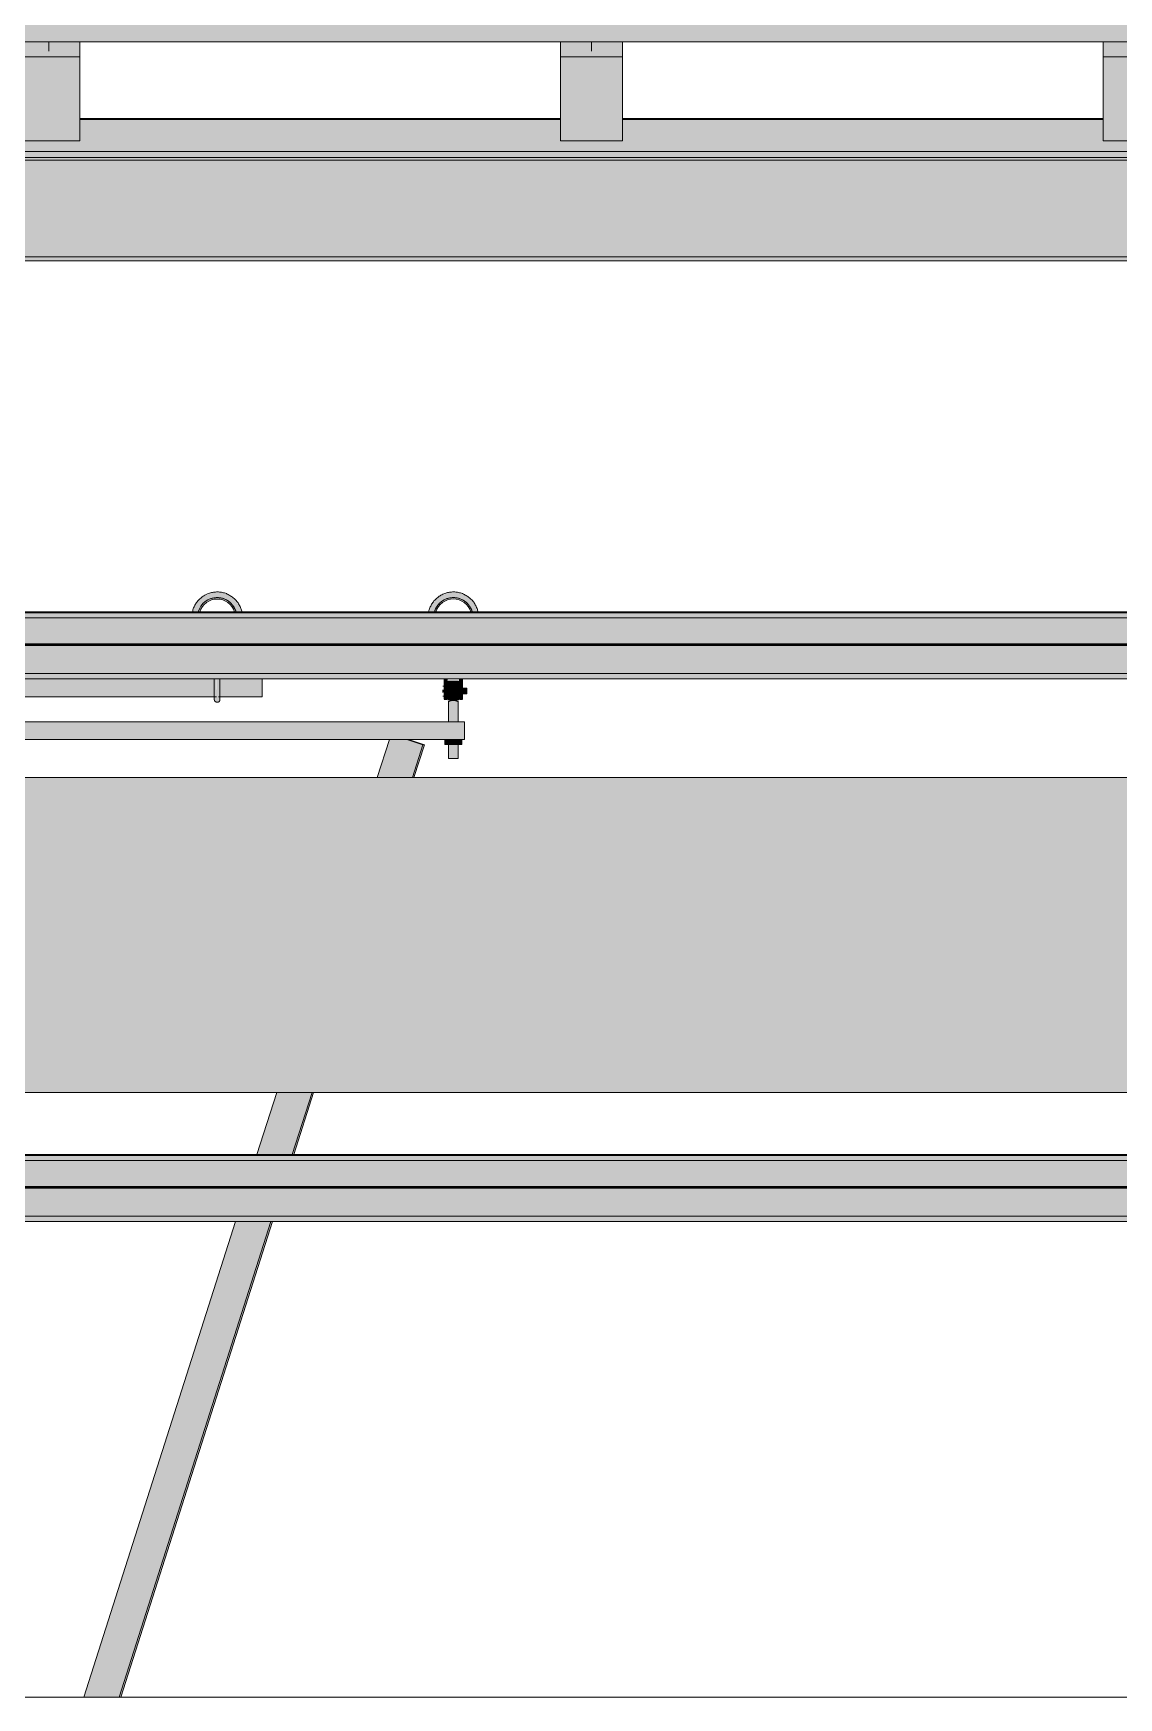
# Model space of a CAD drawing. Header units: inches. Extents: x 20478 to 36684, y -248 to 750.
# Drawn here: x 26899.4 to 26995.9, y 196.2 to 344.2 of the extents above; entities that cross this region are included whole.
import ezdxf

# ---------------------------------------------------------------- set-up
doc = ezdxf.new("R2010")
doc.units = ezdxf.units.IN
doc.header["$MEASUREMENT"] = 0
for name, color, linetype, lineweight in [('A-CLNG', 13, 'Continuous', 13), ('A-GLAZ-CWMG', 51, 'Continuous', 9), ('A-ROOF', 132, 'Continuous', 13), ('M-HVAC-DUCT', 70, 'Continuous', 9), ('Q-SPCQ', 91, 'Continuous', 9), ('S-BEAM', 12, 'Continuous', 9)]:
    doc.layers.add(name, color=color, linetype=linetype, lineweight=lineweight)

# ---------------------------------------------------------------- blocks, each defined once
blk = doc.blocks.new('Basketball_Backstop-Performance_Sports_Systems-3103-Ceiling_Hung - 27_-0_ to 27_-11 7_8_-706978-Elevation - South')
at = {"layer": 'Q-SPCQ'}
for points in [[(24980.79, 292.73), (24980.95, 292.77), (24981.2, 293.27), (24981.46, 293.56), (24981.8, 293.79), (24982.36, 293.97), (24982.81, 293.97), (24983.26, 293.86), (24983.64, 293.65), (24983.92, 293.4), (24984.18, 292.99), (24984.3, 292.73), (24984.75, 292.73), (24984.64, 293.23), (24983.94, 294.04), (24983.11, 294.44), (24982.11, 294.44), (24981.21, 294.01), (24980.58, 293.23), (24980.49, 292.73), (24980.74, 292.73)], [(24984.16, 292.73), (24984.29, 292.73), (24984.13, 293.12), (24983.85, 293.49), (24983.49, 293.77), (24983.06, 293.94), (24982.61, 294), (24982.16, 293.94), (24981.74, 293.77), (24981.37, 293.49), (24981.1, 293.12), (24980.93, 292.73), (24981.07, 292.73), (24981.2, 293.06), (24981.55, 293.47), (24981.8, 293.66), (24982.19, 293.82), (24982.61, 293.87), (24983.03, 293.82), (24983.42, 293.66), (24983.76, 293.4), (24984.02, 293.06)], [(25001.86, 292.73), (25001.93, 292.74), (25002.2, 293.27), (25002.46, 293.56), (25002.89, 293.83), (25003.35, 293.97), (25003.61, 294), (25004.24, 293.87), (25004.66, 293.63), (25004.94, 293.37), (25005.19, 292.97), (25005.3, 292.73), (25005.75, 292.73), (25005.57, 293.32), (25005.01, 294.01), (25004.11, 294.44), (25003.15, 294.44), (25003.11, 294.44), (25002.21, 294.01), (25001.58, 293.23), (25001.53, 292.73), (25001.85, 292.73)], [(25002.07, 292.73), (25002.2, 293.06), (25002.46, 293.4), (25002.8, 293.66), (25003.19, 293.82), (25003.61, 293.87), (25004.03, 293.82), (25004.42, 293.66), (25004.76, 293.4), (25005.02, 293.06), (25005.17, 292.73), (25005.29, 292.73), (25005.13, 293.12), (25004.85, 293.49), (25004.49, 293.77), (25004.06, 293.94), (25003.61, 294), (25003.15, 293.94), (25002.74, 293.77), (25002.37, 293.49), (25002.1, 293.12), (25001.93, 292.73), (25002.05, 292.73)], [(24982.61, 284.74), (24982.56, 286.77), (24982.39, 286.77), (24982.39, 285.57), (24982.41, 284.81)], [(25002.67, 285.69), (25002.8, 285.69), (25002.8, 285.8), (25002.67, 285.8)], [(25002.67, 285.57), (25002.8, 285.57), (25002.8, 285.69), (25002.67, 285.69)], [(25002.8, 285.69), (25003.05, 285.69), (25003.05, 286.77), (25002.8, 286.77), (25002.8, 286.4)], [(25002.8, 284.96), (25003.05, 284.96), (25003.05, 285.69), (25002.8, 285.69), (25002.8, 285.04)], [(25003.15, 285.66), (25004.08, 285.66), (25004.08, 286.56), (25003.14, 286.53), (25003.14, 285.66)], [(25003.61, 284.86), (25004.08, 284.87), (25004.08, 285.66), (25003.14, 285.66), (25003.15, 284.87), (25003.53, 284.86)], [(25004.17, 285.69), (25004.42, 285.69), (25004.42, 286.77), (25004.17, 286.77), (25004.17, 286.4)], [(25004.17, 284.96), (25004.42, 284.96), (25004.42, 285.69), (25004.17, 285.69), (25004.17, 285.04)], [(25003.61, 280.94), (25003.61, 281.37), (25002.86, 281.37), (25002.86, 280.94)], [(25003.61, 280.94), (25004.36, 280.94), (25004.36, 281.37), (25003.61, 281.37)]]:
    blk.add_hatch(color=256, dxfattribs=at).paths.add_polyline_path(points, flags=0)
h = blk.add_hatch(color=256, dxfattribs=at)
h.paths.add_polyline_path([(24986.61, 285.19), (24986.61, 286.77), (24982.84, 286.77), (24982.83, 285.54), (24982.83, 285.19)], flags=0)
h.paths.add_polyline_path([(24972.92, 285.19), (24982.39, 285.22), (24982.4, 285.44), (24982.36, 286.77), (24957.8, 286.77), (24957.8, 286.47), (24957.61, 286.48), (24957.61, 286.77), (24957.55, 286.77), (24957.55, 285.19), (24964.28, 285.19)], flags=0)
h.paths.add_polyline_path([(24955.67, 285.19), (24955.64, 286.77), (24955.61, 286.72), (24955.61, 286.47), (24955.42, 286.48), (24955.42, 286.77), (24930.84, 286.77), (24930.83, 285.54), (24930.86, 285.19), (24955.64, 285.19)], flags=0)
h.paths.add_polyline_path([(24929.72, 285.19), (24930.39, 285.24), (24930.4, 285.42), (24930.36, 286.77), (24926.61, 286.77), (24926.61, 285.19)], flags=0)
h = blk.add_hatch(color=256, dxfattribs=at)
h.paths.add_polyline_path([(24982.81, 285.19), (24982.86, 285.19), (24982.83, 285.4)], flags=0)
h.paths.add_polyline_path([(24982.61, 284.74), (24982.82, 284.81), (24982.83, 284.98), (24982.86, 284.95), (24982.81, 285.19), (24982.85, 286.45), (24982.79, 286.77), (24982.66, 286.77), (24982.61, 286.7), (24982.61, 284.96)], flags=0)
h = blk.add_hatch(color=256, dxfattribs=at)
h.paths.add_polyline_path([(25003.14, 285.69), (25003.14, 285.94), (25003.05, 285.89), (25003.05, 285.69)], flags=0)
h.paths.add_polyline_path([(25004.8, 285.69), (25004.8, 285.94), (25004.42, 285.9), (25004.42, 285.69)], flags=0)
h.paths.add_polyline_path([(25004.08, 285.69), (25004.17, 285.73), (25004.17, 285.94), (25004.08, 285.89), (25004.08, 285.73)], flags=0)
h = blk.add_hatch(color=256, dxfattribs=at)
h.paths.add_polyline_path([(25003.14, 285.44), (25003.14, 285.69), (25003.05, 285.63), (25003.05, 285.44)], flags=0)
h.paths.add_polyline_path([(25004.8, 285.44), (25004.8, 285.69), (25004.42, 285.68), (25004.42, 285.44)], flags=0)
h.paths.add_polyline_path([(25004.08, 285.44), (25004.17, 285.49), (25004.17, 285.69), (25004.08, 285.66), (25004.08, 285.44)], flags=0)
h = blk.add_hatch(color=256, dxfattribs=at)
h.paths.add_polyline_path([(25003.18, 279.69), (25004.04, 279.69), (25003.99, 280.94), (25003.17, 280.94), (25003.17, 279.69)], flags=0)
h.paths.add_polyline_path([(25003.56, 282.95), (25004.04, 282.95), (25004.02, 284.76), (25003.68, 284.86), (25003.39, 284.83), (25003.17, 284.75), (25003.21, 282.95), (25003.53, 282.95)], flags=0)
h = blk.add_hatch(color=256, dxfattribs=at)
h.paths.add_polyline_path([(24908.61, 281.37), (24955.67, 281.37), (24955.64, 282.95), (24908.61, 282.95), (24908.61, 281.52)], flags=0)
h.paths.add_polyline_path([(24957.8, 281.37), (25004.61, 281.37), (25004.61, 282.95), (24957.55, 282.95), (24957.55, 281.37)], flags=0)
h = blk.add_hatch(color=256, dxfattribs=at)
h.paths.add_polyline_path([(24970.77, 196.23), (24973.9, 196.23), (24987.39, 238.52), (24984.25, 238.52), (24976.17, 213.17)], flags=0)
h.paths.add_polyline_path([(24989.29, 244.48), (24991.05, 250), (24987.91, 250), (24986.15, 244.48)], flags=0)
h.paths.add_polyline_path([(24999.98, 278), (25000.91, 280.92), (24999.49, 281.37), (24997.92, 281.37), (24996.84, 278), (24998.83, 278)], flags=0)
h = blk.add_hatch(color=256, dxfattribs=at)
h.paths.add_polyline_path([(24973.9, 196.23), (24974.04, 196.23), (24987.52, 238.52), (24987.39, 238.52), (24979.31, 213.17)], flags=0)
h.paths.add_polyline_path([(24989.29, 244.48), (24989.42, 244.48), (24991.18, 250), (24991.05, 250)], flags=0)
h.paths.add_polyline_path([(24999.98, 278), (25000.11, 278), (25001.04, 280.92), (25000.91, 280.92)], flags=0)
for p, q in [((24986.61, 286.77), (24986.61, 285.19)), ((25002.8, 286.12), (25002.67, 286.12)), ((25002.67, 285.69), (25002.67, 285.8)), ((25002.67, 285.57), (25002.67, 285.69)), ((25002.8, 285.69), (25002.8, 286.77)), ((25002.8, 284.96), (25002.8, 285.69)), ((25003.05, 286.77), (25003.05, 285.69)), ((25003.14, 285.94), (25003.05, 285.94)), ((25003.05, 285.69), (25003.05, 284.96)), ((25004.08, 286.56), (25003.14, 286.56)), ((25003.14, 285.66), (25003.14, 286.56)), ((25003.14, 284.87), (25003.14, 285.66)), ((25004.08, 286.56), (25004.08, 285.66)), ((25004.17, 285.94), (25004.08, 285.94)), ((25004.08, 285.66), (25004.08, 284.87)), ((25004.17, 285.69), (25004.17, 286.77)), ((25004.17, 284.96), (25004.17, 285.69)), ((25004.42, 286.77), (25004.42, 285.69)), ((25004.8, 285.94), (25004.42, 285.94)), ((25004.42, 285.69), (25004.42, 284.96)), ((25004.8, 285.94), (25004.8, 285.69)), ((25004.8, 285.69), (25004.8, 285.44)), ((24957.55, 285.19), (24982.55, 285.19)), ((24982.72, 285.19), (24986.61, 285.19)), ((25002.67, 285.25), (25002.8, 285.25)), ((25002.8, 284.94), (25003.05, 284.94)), ((25003.05, 285.44), (25003.14, 285.44)), ((25003.14, 284.75), (25003.17, 284.75)), ((25003.17, 284.75), (25003.17, 282.95)), ((25004.04, 282.95), (25004.04, 284.75)), ((25004.04, 284.75), (25004.08, 284.75)), ((25004.08, 285.44), (25004.17, 285.44)), ((25004.17, 284.94), (25004.42, 284.94)), ((25004.42, 285.44), (25004.8, 285.44)), ((25004.61, 282.95), (24957.55, 282.95)), ((25004.61, 282.95), (25004.61, 281.37)), ((25004.61, 281.37), (24957.55, 281.37)), ((24996.84, 278), (24997.92, 281.37)), ((24999.49, 281.37), (25000.91, 280.92)), ((25001.04, 280.92), (24999.62, 281.37)), ((25002.86, 281.37), (25002.86, 280.94)), ((25003.17, 281.37), (25003.17, 279.69)), ((25003.61, 281.37), (25003.61, 280.94)), ((25004.04, 279.69), (25004.04, 281.37)), ((25004.36, 281.37), (25004.36, 280.94)), ((25000.91, 280.92), (24999.98, 278)), ((25001.04, 280.92), (25000.11, 278)), ((25000.91, 280.92), (25001.04, 280.92)), ((25003.61, 280.94), (25002.86, 280.94)), ((25004.04, 279.69), (25003.17, 279.69)), ((25004.36, 280.94), (25003.61, 280.94)), ((24986.15, 244.48), (24987.91, 250)), ((24991.05, 250), (24989.29, 244.48)), ((24991.18, 250), (24989.42, 244.48)), ((24970.77, 196.23), (24984.25, 238.52)), ((24987.39, 238.52), (24973.9, 196.23)), ((24987.52, 238.52), (24974.04, 196.23))]:
    blk.add_line(p, q, dxfattribs=at)
at = {"layer": 'Q-SPCQ', "flags": 128}
for points in [[(24984.8, 292.78), (24984.77, 292.87), (24984.75, 292.96), (24984.72, 293.04), (24984.68, 293.13), (24984.65, 293.21), (24984.61, 293.29), (24984.56, 293.37), (24984.52, 293.45), (24984.47, 293.52), (24984.42, 293.59), (24984.36, 293.66), (24984.3, 293.73), (24984.24, 293.8), (24984.18, 293.86), (24984.11, 293.93), (24984.05, 293.98), (24983.97, 294.04), (24983.9, 294.09), (24983.83, 294.14), (24983.75, 294.19), (24983.67, 294.23), (24983.59, 294.28), (24983.51, 294.31), (24983.43, 294.35), (24983.34, 294.38), (24983.26, 294.41), (24983.17, 294.43), (24983.08, 294.45), (24982.99, 294.47), (24982.91, 294.48), (24982.82, 294.49), (24982.73, 294.5), (24982.64, 294.5), (24982.55, 294.5), (24982.46, 294.49), (24982.37, 294.49), (24982.28, 294.48), (24982.19, 294.46), (24982.1, 294.44), (24982.01, 294.42), (24981.93, 294.39), (24981.84, 294.36), (24981.76, 294.33), (24981.68, 294.3), (24981.59, 294.26), (24981.51, 294.21), (24981.44, 294.17), (24981.36, 294.12), (24981.29, 294.07), (24981.22, 294.01), (24981.15, 293.96), (24981.08, 293.9), (24981.01, 293.83), (24980.95, 293.77), (24980.89, 293.7), (24980.84, 293.63), (24980.78, 293.56), (24980.73, 293.49), (24980.68, 293.41), (24980.64, 293.33), (24980.6, 293.25), (24980.56, 293.17), (24980.52, 293.09), (24980.49, 293), (24980.46, 292.92), (24980.44, 292.83), (24980.42, 292.74)], [(25005.8, 292.78), (25005.77, 292.87), (25005.75, 292.96), (25005.72, 293.04), (25005.68, 293.13), (25005.65, 293.21), (25005.61, 293.29), (25005.56, 293.37), (25005.52, 293.45), (25005.47, 293.52), (25005.42, 293.59), (25005.36, 293.66), (25005.3, 293.73), (25005.24, 293.8), (25005.18, 293.86), (25005.11, 293.93), (25005.05, 293.98), (25004.97, 294.04), (25004.9, 294.09), (25004.83, 294.14), (25004.75, 294.19), (25004.67, 294.23), (25004.59, 294.28), (25004.51, 294.31), (25004.43, 294.35), (25004.34, 294.38), (25004.26, 294.41), (25004.17, 294.43), (25004.08, 294.45), (25003.99, 294.47), (25003.91, 294.48), (25003.82, 294.49), (25003.73, 294.5), (25003.64, 294.5), (25003.55, 294.5), (25003.46, 294.49), (25003.37, 294.49), (25003.28, 294.48), (25003.19, 294.46), (25003.1, 294.44), (25003.01, 294.42), (25002.93, 294.39), (25002.84, 294.36), (25002.76, 294.33), (25002.68, 294.3), (25002.59, 294.26), (25002.51, 294.21), (25002.44, 294.17), (25002.36, 294.12), (25002.29, 294.07), (25002.22, 294.01), (25002.15, 293.96), (25002.08, 293.9), (25002.01, 293.83), (25001.95, 293.77), (25001.89, 293.7), (25001.84, 293.63), (25001.78, 293.56), (25001.73, 293.49), (25001.68, 293.41), (25001.64, 293.33), (25001.6, 293.25), (25001.56, 293.17), (25001.52, 293.09), (25001.49, 293), (25001.46, 292.92), (25001.44, 292.83), (25001.42, 292.74)], [(24980.93, 292.73), (24980.95, 292.8), (24980.97, 292.87), (24981, 292.93), (24981.03, 293), (24981.06, 293.06), (24981.09, 293.12), (24981.13, 293.18), (24981.17, 293.24), (24981.21, 293.3), (24981.25, 293.35), (24981.3, 293.4), (24981.34, 293.46)], [(24981.44, 293.55), (24981.5, 293.6), (24981.55, 293.64), (24981.61, 293.68), (24981.67, 293.72), (24981.73, 293.76), (24981.79, 293.79), (24981.85, 293.83), (24981.91, 293.85), (24981.98, 293.88), (24982.04, 293.91), (24982.11, 293.93), (24982.18, 293.95), (24982.25, 293.96), (24982.31, 293.97), (24982.38, 293.99), (24982.45, 293.99), (24982.52, 294), (24982.59, 294), (24982.66, 294), (24982.73, 294), (24982.8, 293.99), (24982.87, 293.98), (24982.94, 293.97), (24983.01, 293.95), (24983.08, 293.94), (24983.14, 293.92), (24983.21, 293.89), (24983.28, 293.87), (24983.34, 293.84), (24983.4, 293.81), (24983.46, 293.78), (24983.53, 293.74), (24983.58, 293.7), (24983.64, 293.66), (24983.7, 293.62), (24983.75, 293.58), (24983.8, 293.53)], [(24983.9, 293.43), (24983.95, 293.38), (24983.99, 293.33), (24984.03, 293.27), (24984.07, 293.21), (24984.11, 293.15), (24984.15, 293.09), (24984.18, 293.03), (24984.21, 292.97), (24984.24, 292.9), (24984.26, 292.84), (24984.28, 292.77)], [(25001.93, 292.73), (25001.95, 292.8), (25001.97, 292.87), (25002, 292.93), (25002.03, 293), (25002.06, 293.06), (25002.09, 293.12), (25002.13, 293.18), (25002.17, 293.24), (25002.21, 293.3), (25002.25, 293.35), (25002.3, 293.4), (25002.34, 293.46)], [(25002.44, 293.55), (25002.5, 293.6), (25002.55, 293.64), (25002.61, 293.68), (25002.67, 293.72), (25002.73, 293.76), (25002.79, 293.79), (25002.85, 293.83), (25002.91, 293.85), (25002.98, 293.88), (25003.04, 293.91), (25003.11, 293.93)], [(25003.18, 293.95), (25003.25, 293.96), (25003.31, 293.97), (25003.38, 293.99), (25003.45, 293.99), (25003.52, 294), (25003.59, 294), (25003.66, 294), (25003.73, 294), (25003.8, 293.99), (25003.87, 293.98), (25003.94, 293.97), (25004.01, 293.95), (25004.08, 293.94), (25004.14, 293.92), (25004.21, 293.89), (25004.28, 293.87), (25004.34, 293.84), (25004.4, 293.81), (25004.46, 293.78), (25004.53, 293.74), (25004.58, 293.7), (25004.64, 293.66), (25004.7, 293.62), (25004.75, 293.58), (25004.8, 293.53)], [(25004.9, 293.43), (25004.95, 293.38), (25004.99, 293.33), (25005.03, 293.27), (25005.07, 293.21), (25005.11, 293.15), (25005.15, 293.09), (25005.18, 293.03), (25005.21, 292.97), (25005.24, 292.9), (25005.26, 292.84), (25005.28, 292.77)], [(24982.36, 286.77), (24982.36, 286.7), (24982.36, 286.62), (24982.36, 286.54), (24982.36, 286.46), (24982.36, 286.38), (24982.36, 286.31), (24982.36, 286.23), (24982.36, 286.16), (24982.36, 286.09), (24982.36, 286.01), (24982.36, 285.94), (24982.36, 285.88), (24982.36, 285.81), (24982.36, 285.74), (24982.36, 285.68), (24982.36, 285.62), (24982.36, 285.56), (24982.36, 285.5), (24982.36, 285.45), (24982.36, 285.4), (24982.36, 285.35), (24982.36, 285.3), (24982.36, 285.25), (24982.36, 285.21), (24982.36, 285.17), (24982.36, 285.14), (24982.36, 285.1), (24982.36, 285.07), (24982.36, 285.05), (24982.36, 285.02), (24982.36, 285), (24982.36, 284.98), (24982.36, 284.97), (24982.36, 284.95), (24982.36, 284.95), (24982.36, 284.94), (24982.36, 284.94)], [(24982.86, 284.94), (24982.86, 284.94), (24982.86, 284.94), (24982.86, 284.95), (24982.86, 284.96), (24982.86, 284.98), (24982.86, 284.99), (24982.86, 285.02), (24982.86, 285.04), (24982.86, 285.07), (24982.86, 285.1), (24982.86, 285.13), (24982.86, 285.16), (24982.86, 285.2), (24982.86, 285.24), (24982.86, 285.29), (24982.86, 285.33), (24982.86, 285.38), (24982.86, 285.43), (24982.86, 285.49), (24982.86, 285.54), (24982.86, 285.6), (24982.86, 285.66), (24982.86, 285.73), (24982.86, 285.79), (24982.86, 285.86), (24982.86, 285.93), (24982.86, 285.99), (24982.86, 286.07), (24982.86, 286.14), (24982.86, 286.21), (24982.86, 286.29), (24982.86, 286.36), (24982.86, 286.44), (24982.86, 286.52), (24982.86, 286.6), (24982.86, 286.68), (24982.86, 286.76)], [(24982.36, 284.94), (24982.36, 284.94), (24982.36, 284.94), (24982.36, 284.95), (24982.36, 284.96), (24982.36, 284.98), (24982.36, 284.99), (24982.36, 285.02), (24982.36, 285.04), (24982.36, 285.07), (24982.36, 285.1), (24982.36, 285.13), (24982.36, 285.16), (24982.36, 285.2)], [(24982.61, 284.69), (24982.6, 284.69), (24982.59, 284.69), (24982.58, 284.69), (24982.57, 284.69), (24982.56, 284.69), (24982.55, 284.69), (24982.54, 284.7), (24982.53, 284.7), (24982.52, 284.7), (24982.51, 284.71), (24982.51, 284.71), (24982.5, 284.72), (24982.49, 284.72), (24982.48, 284.73), (24982.47, 284.73), (24982.46, 284.74), (24982.45, 284.74), (24982.45, 284.75), (24982.44, 284.76), (24982.43, 284.76), (24982.43, 284.77), (24982.42, 284.78), (24982.41, 284.79), (24982.41, 284.79), (24982.4, 284.8), (24982.4, 284.81), (24982.39, 284.82), (24982.39, 284.83), (24982.38, 284.84), (24982.38, 284.85), (24982.38, 284.86), (24982.37, 284.87), (24982.37, 284.88), (24982.37, 284.89), (24982.37, 284.9), (24982.36, 284.9), (24982.36, 284.91), (24982.36, 284.92), (24982.36, 284.93), (24982.36, 284.94)], [(24982.86, 284.94), (24982.86, 284.93), (24982.86, 284.92), (24982.86, 284.91), (24982.86, 284.9), (24982.86, 284.89), (24982.85, 284.88), (24982.85, 284.87), (24982.85, 284.86), (24982.85, 284.85), (24982.84, 284.84), (24982.84, 284.83), (24982.83, 284.82), (24982.83, 284.81), (24982.82, 284.8), (24982.82, 284.8), (24982.81, 284.79), (24982.81, 284.78), (24982.8, 284.77), (24982.79, 284.77), (24982.79, 284.76), (24982.78, 284.75), (24982.77, 284.74), (24982.76, 284.74), (24982.76, 284.73), (24982.75, 284.73), (24982.74, 284.72), (24982.73, 284.72), (24982.72, 284.71), (24982.71, 284.71), (24982.7, 284.7), (24982.69, 284.7), (24982.68, 284.7), (24982.67, 284.7), (24982.66, 284.69), (24982.65, 284.69), (24982.64, 284.69), (24982.63, 284.69), (24982.62, 284.69), (24982.61, 284.69), (24982.61, 284.69)], [(24982.86, 285.21), (24982.86, 285.17), (24982.86, 285.14), (24982.86, 285.1), (24982.86, 285.07), (24982.86, 285.05), (24982.86, 285.02), (24982.86, 285), (24982.86, 284.98), (24982.86, 284.97), (24982.86, 284.95), (24982.86, 284.95), (24982.86, 284.94), (24982.86, 284.94)]]:
    blk.add_lwpolyline(points, dxfattribs=at)
at = {"layer": 'Q-SPCQ'}
for centre, radius, start, end in [((24982.61, 292.25), 1.75, 16.0362, 163.9638), ((24982.61, 292.25), 1.62, 17.3542, 162.6458), ((25003.61, 292.25), 1.75, 16.0362, 163.9638), ((25003.61, 292.25), 1.63, 17.3542, 162.6458)]:
    blk.add_arc(centre, radius, start, end, dxfattribs=at)
blk.add_open_spline([(25004.04, 284.75), (25004.04, 284.75), (25004.04, 284.75), (25004.03, 284.76), (25004.02, 284.76), (25004, 284.77), (25003.99, 284.78), (25003.97, 284.78), (25003.95, 284.79), (25003.94, 284.79), (25003.93, 284.8), (25003.91, 284.81), (25003.89, 284.81), (25003.86, 284.82), (25003.84, 284.83), (25003.83, 284.83), (25003.81, 284.84), (25003.79, 284.84), (25003.76, 284.85), (25003.72, 284.85), (25003.68, 284.86), (25003.65, 284.86), (25003.61, 284.86), (25003.57, 284.86), (25003.53, 284.86), (25003.49, 284.85), (25003.46, 284.85), (25003.43, 284.84), (25003.4, 284.84), (25003.39, 284.83), (25003.37, 284.83), (25003.35, 284.82), (25003.32, 284.81), (25003.3, 284.81), (25003.28, 284.8), (25003.27, 284.79), (25003.26, 284.79), (25003.25, 284.78), (25003.23, 284.78), (25003.21, 284.77), (25003.2, 284.76), (25003.18, 284.76), (25003.17, 284.75), (25003.17, 284.75), (25003.17, 284.75)], degree=3, knots=[0, 0, 0, 0, 0.055556, 0.083333, 0.111111, 0.138889, 0.166667, 0.194444, 0.208333, 0.222222, 0.236111, 0.25, 0.277778, 0.305556, 0.319444, 0.333333, 0.347222, 0.361111, 0.388889, 0.416667, 0.444444, 0.472222, 0.5, 0.527778, 0.555556, 0.583333, 0.611111, 0.638889, 0.652778, 0.666667, 0.680556, 0.694444, 0.722222, 0.75, 0.763889, 0.777778, 0.791667, 0.805556, 0.833333, 0.861111, 0.888889, 0.916667, 0.944444, 1, 1, 1, 1], dxfattribs=at)
blk = doc.blocks.new('Rectangular Mullion - Profile_Polycarbonate_Upper and left-1114459-Elevation - South')
at = {"layer": 'A-GLAZ-CWMG'}
for points in [[(26267.64, 333.67), (26277.77, 333.67), (26277.77, 336.5), (26273.14, 336.5), (26273.14, 334.6), (26267.64, 334.6), (26267.64, 336.5), (26224.89, 336.5), (26224.89, 334.6), (26219.39, 334.6), (26219.39, 336.5), (26176.64, 336.5), (26176.64, 334.6), (26171.14, 334.6), (26171.14, 336.5), (26128.39, 336.5), (26128.39, 334.6), (26122.89, 334.6), (26122.89, 336.5), (26080.14, 336.5), (26080.14, 334.6), (26074.64, 334.6), (26074.64, 336.5), (26031.89, 336.5), (26031.89, 334.6), (26026.39, 334.6), (26026.39, 336.5), (25983.64, 336.5), (25983.64, 334.6), (25978.14, 334.6), (25978.14, 336.5), (25935.39, 336.5), (25935.39, 334.6), (25929.89, 334.6), (25929.89, 336.5), (25887.14, 336.5), (25887.14, 334.6), (25881.64, 334.6), (25881.64, 336.5), (25838.89, 336.5), (25838.89, 334.6), (25833.39, 334.6), (25833.39, 336.5), (25790.64, 336.5), (25790.64, 334.6), (25785.14, 334.6), (25785.14, 336.5), (25742.39, 336.5), (25742.39, 334.6), (25736.89, 334.6), (25736.89, 336.5), (25694.14, 336.5), (25694.14, 334.6), (25688.64, 334.6), (25688.64, 336.5), (25645.89, 336.5), (25645.89, 334.6), (25640.39, 334.6), (25640.39, 336.5), (25597.64, 336.5), (25597.64, 334.6), (25592.14, 334.6), (25592.14, 336.5), (25549.39, 336.5), (25549.39, 334.6), (25543.89, 334.6), (25543.89, 336.5), (25501.14, 336.5), (25501.14, 334.6), (25495.64, 334.6), (25495.64, 336.5), (25452.89, 336.5), (25452.89, 334.6), (25447.39, 334.6), (25447.39, 336.5), (25404.64, 336.5), (25404.64, 334.6), (25399.14, 334.6), (25399.14, 336.5), (25356.39, 336.5), (25356.39, 334.6), (25350.89, 334.6), (25350.89, 336.5), (25308.14, 336.5), (25308.14, 334.6), (25302.64, 334.6), (25302.64, 336.5), (25259.89, 336.5), (25259.89, 334.6), (25254.39, 334.6), (25254.39, 336.5), (25211.64, 336.5), (25211.64, 334.6), (25206.14, 334.6), (25206.14, 336.5), (25163.39, 336.5), (25163.39, 334.6), (25157.89, 334.6), (25157.89, 336.5), (25115.14, 336.5), (25115.14, 334.6), (25109.64, 334.6), (25109.64, 336.5), (25066.89, 336.5), (25066.89, 334.6), (25061.39, 334.6), (25061.39, 336.5), (25018.64, 336.5), (25018.64, 334.6), (25013.14, 334.6), (25013.14, 336.5), (24970.39, 336.5), (24970.39, 334.6), (24964.89, 334.6), (24964.89, 336.5), (24922.14, 336.5), (24922.14, 334.6), (24916.64, 334.6), (24916.64, 336.5), (24873.89, 336.5), (24873.89, 334.6), (24868.39, 334.6), (24868.39, 336.5), (24825.64, 336.5), (24825.64, 334.6), (24820.14, 334.6), (24820.14, 336.5), (24777.39, 336.5), (24777.39, 334.6), (24771.89, 334.6), (24771.89, 336.5), (24729.14, 336.5), (24729.14, 334.6), (24723.64, 334.6), (24723.64, 336.5), (24680.89, 336.5), (24680.89, 334.6), (24675.39, 334.6), (24675.39, 336.5), (24632.64, 336.5), (24632.64, 334.6), (24627.14, 334.6), (24627.14, 336.5), (24584.39, 336.5), (24584.39, 334.6), (24578.89, 334.6), (24578.89, 336.5), (24536.14, 336.5), (24536.14, 334.6), (24530.64, 334.6), (24530.64, 336.5), (24487.89, 336.5), (24487.89, 334.6), (24482.39, 334.6), (24482.39, 336.5), (24439.64, 336.5), (24439.64, 334.6), (24434.14, 334.6), (24434.14, 336.5), (24391.39, 336.5), (24391.39, 334.6), (24385.89, 334.6), (24385.89, 336.5), (24343.14, 336.5), (24343.14, 334.6), (24337.64, 334.6), (24337.64, 336.5), (24294.89, 336.5), (24294.89, 334.6), (24289.39, 334.6), (24289.39, 336.5), (24246.64, 336.5), (24246.64, 334.6), (24241.14, 334.6), (24241.14, 336.5), (24198.39, 336.5), (24198.39, 334.6), (24192.89, 334.6), (24192.89, 336.5), (24150.14, 336.5), (24150.14, 334.6), (24144.64, 334.6), (24144.64, 336.5), (24101.89, 336.5), (24101.89, 334.6), (24096.39, 334.6), (24096.39, 336.5), (24053.64, 336.5), (24053.64, 334.6), (24048.14, 334.6), (24048.14, 336.5), (24005.39, 336.5), (24005.39, 334.6), (23999.89, 334.6), (23999.89, 336.5), (23957.14, 336.5), (23957.14, 334.6), (23951.64, 334.6), (23951.64, 336.5), (23908.89, 336.5), (23908.89, 334.6), (23903.39, 334.6), (23903.39, 336.5), (23860.64, 336.5), (23860.64, 334.6), (23855.14, 334.6), (23855.14, 336.5), (23812.39, 336.5), (23812.39, 334.6), (23806.89, 334.6), (23806.89, 336.5), (23764.14, 336.5), (23764.14, 334.6), (23758.64, 334.6), (23758.64, 336.5), (23715.89, 336.5), (23715.89, 334.6), (23710.39, 334.6), (23710.39, 336.5), (23667.64, 336.5), (23667.64, 334.6), (23662.14, 334.6), (23662.14, 336.5), (23619.39, 336.5), (23619.39, 334.6), (23613.89, 334.6), (23613.89, 336.5), (23571.14, 336.5), (23571.14, 334.6), (23565.64, 334.6), (23565.64, 336.5), (23522.89, 336.5), (23522.89, 334.6), (23517.39, 334.6), (23517.39, 336.5), (23474.64, 336.5), (23474.64, 334.6), (23469.14, 334.6), (23469.14, 336.5), (23426.39, 336.5), (23426.39, 334.6), (23420.89, 334.6), (23420.89, 336.5), (23378.14, 336.5), (23378.14, 334.6), (23372.64, 334.6), (23372.64, 336.5), (23329.89, 336.5), (23329.89, 334.6), (23324.39, 334.6), (23324.39, 336.5), (23281.64, 336.5), (23281.64, 334.6), (23276.14, 334.6), (23276.14, 336.5), (23233.39, 336.5), (23233.39, 334.6), (23227.89, 334.6), (23227.89, 336.5), (23185.14, 336.5), (23185.14, 334.6), (23179.64, 334.6), (23179.64, 336.5), (23136.89, 336.5), (23136.89, 334.6), (23131.39, 334.6), (23131.39, 336.5), (23088.64, 336.5), (23088.64, 334.6), (23083.14, 334.6), (23083.14, 336.5), (23040.39, 336.5), (23040.39, 334.6), (23034.89, 334.6), (23034.89, 336.5), (22992.14, 336.5), (22992.14, 334.6), (22986.64, 334.6), (22986.64, 336.5), (22943.89, 336.5), (22943.89, 334.6), (22938.39, 334.6), (22938.39, 336.5), (22895.64, 336.5), (22895.64, 334.6), (22890.14, 334.6), (22890.14, 336.5), (22847.39, 336.5), (22847.39, 334.6), (22841.89, 334.6), (22841.89, 336.5), (22799.14, 336.5), (22799.14, 334.6), (22793.64, 334.6), (22793.64, 336.5), (22782.51, 336.5), (22782.51, 333.67), (26260.21, 333.67)], [(26277.77, 333.13), (26277.77, 333.67), (22782.51, 333.67), (22782.51, 333.13), (26260.21, 333.13)], [(26260.21, 332.88), (26277.77, 332.88), (26277.77, 333.13), (22782.51, 333.13), (22782.51, 332.88), (26225.65, 332.88)]]:
    blk.add_hatch(color=256, dxfattribs=at).paths.add_polyline_path(points, flags=0)
for p, q in [((25013.14, 336.5), (24970.39, 336.5)), ((25061.39, 336.5), (25018.64, 336.5)), ((26277.77, 333.67), (22782.51, 333.67)), ((26277.77, 333.13), (22782.51, 333.13)), ((26277.77, 332.88), (22782.51, 332.88))]:
    blk.add_line(p, q, dxfattribs=at)
blk = doc.blocks.new('W-Wide Flange - W12X19-1114859-Elevation - South')
at = {"layer": 'S-BEAM'}
h = blk.add_hatch(color=256, dxfattribs=at)
h.paths.add_polyline_path([(22799.89, 324.83), (23080.89, 324.83), (23080.85, 332.88), (22799.89, 332.88), (22799.89, 330.34)], flags=0)
h.paths.add_polyline_path([(24248.89, 324.83), (24528.39, 324.83), (24528.39, 332.88), (24248.89, 332.88), (24248.89, 330.34)], flags=0)
h.paths.add_polyline_path([(26261.39, 324.83), (26261.39, 332.88), (25985.89, 332.88), (25985.89, 324.83), (26260.21, 324.83)], flags=0)
h.paths.add_polyline_path([(24238.89, 324.83), (24238.89, 332.88), (23959.39, 332.88), (23959.39, 324.83), (24221.27, 324.83)], flags=0)
h.paths.add_polyline_path([(23090.89, 324.83), (23370.39, 324.83), (23370.39, 332.88), (23090.89, 332.88), (23090.89, 330.34)], flags=0)
h.paths.add_polyline_path([(25975.89, 324.83), (25975.89, 332.88), (25696.39, 332.88), (25696.39, 324.83), (25949.19, 324.83)], flags=0)
h.paths.add_polyline_path([(25686.39, 324.83), (25686.39, 332.88), (25406.89, 332.88), (25406.89, 324.83), (25672.72, 324.83)], flags=0)
h.paths.add_polyline_path([(23380.39, 324.83), (23659.89, 324.83), (23659.89, 332.88), (23380.39, 332.88), (23380.39, 330.34)], flags=0)
h.paths.add_polyline_path([(24538.39, 324.83), (24817.89, 324.83), (24817.89, 332.88), (24538.39, 332.88), (24538.39, 330.34)], flags=0)
h.paths.add_polyline_path([(25396.89, 324.83), (25396.89, 332.88), (25117.39, 332.88), (25117.39, 324.83), (25396.25, 324.83)], flags=0)
h.paths.add_polyline_path([(23669.89, 324.83), (23949.39, 324.83), (23949.39, 332.88), (23669.89, 332.88), (23669.89, 330.34)], flags=0)
h.paths.add_polyline_path([(25107.39, 324.83), (25107.39, 332.88), (24827.89, 332.88), (24827.89, 324.83), (25085.23, 324.83)], flags=0)
h = blk.add_hatch(color=256, dxfattribs=at)
h.paths.add_polyline_path([(24843.32, 324.3), (25107.39, 324.34), (25107.39, 324.83), (24827.89, 324.83), (24827.89, 324.3)], flags=0)
h.paths.add_polyline_path([(23633.78, 324.3), (23659.89, 324.36), (23659.89, 324.83), (23380.39, 324.8), (23380.39, 324.3), (23599.22, 324.3)], flags=0)
h.paths.add_polyline_path([(23669.89, 324.3), (23949.39, 324.35), (23949.39, 324.83), (23669.89, 324.79), (23669.89, 324.31)], flags=0)
h.paths.add_polyline_path([(23959.39, 324.3), (24238.89, 324.35), (24238.89, 324.83), (23959.39, 324.78), (23959.39, 324.31)], flags=0)
h.paths.add_polyline_path([(26225.65, 324.3), (26261.39, 324.32), (26261.39, 324.83), (25985.89, 324.83), (25985.89, 324.3), (26087.42, 324.3)], flags=0)
h.paths.add_polyline_path([(22799.89, 324.3), (23080.89, 324.32), (23080.85, 324.83), (22799.89, 324.83), (22799.89, 324.32)], flags=0)
h.paths.add_polyline_path([(23370.39, 324.3), (23370.39, 324.83), (23090.89, 324.81), (23090.89, 324.3), (23357.31, 324.3)], flags=0)
h.paths.add_polyline_path([(24248.89, 324.3), (24528.39, 324.35), (24528.39, 324.83), (24248.89, 324.77), (24248.89, 324.31)], flags=0)
h.paths.add_polyline_path([(25975.89, 324.3), (25975.89, 324.83), (25696.39, 324.83), (25696.39, 324.3), (25949.19, 324.3)], flags=0)
h.paths.add_polyline_path([(24538.39, 324.3), (24817.89, 324.34), (24817.89, 324.83), (24538.39, 324.83), (24538.39, 324.31)], flags=0)
h.paths.add_polyline_path([(25686.39, 324.3), (25686.39, 324.83), (25406.89, 324.83), (25406.89, 324.3), (25672.72, 324.3)], flags=0)
h.paths.add_polyline_path([(25117.39, 324.3), (25396.89, 324.33), (25396.89, 324.83), (25117.39, 324.83), (25117.39, 324.31)], flags=0)
h = blk.add_hatch(color=256, dxfattribs=at)
h.paths.add_polyline_path([(26261.39, 323.95), (26261.39, 324.3), (25985.89, 324.3), (25985.89, 323.95), (26260.21, 323.95)], flags=0)
h.paths.add_polyline_path([(22799.89, 323.95), (23080.89, 323.95), (23080.85, 324.3), (22799.89, 324.3)], flags=0)
h.paths.add_polyline_path([(25975.89, 323.95), (25975.89, 324.3), (25696.39, 324.3), (25696.39, 323.95), (25949.19, 323.95)], flags=0)
h.paths.add_polyline_path([(23090.89, 323.95), (23370.39, 323.95), (23370.39, 324.3), (23090.89, 324.3)], flags=0)
h.paths.add_polyline_path([(25686.39, 323.95), (25686.39, 324.3), (25406.89, 324.3), (25406.89, 323.95), (25672.72, 323.95)], flags=0)
h.paths.add_polyline_path([(23380.39, 323.95), (23659.89, 323.95), (23659.89, 324.3), (23380.39, 324.3)], flags=0)
h.paths.add_polyline_path([(25396.89, 323.95), (25396.89, 324.3), (25117.39, 324.3), (25117.39, 323.95), (25396.25, 323.95)], flags=0)
h.paths.add_polyline_path([(23669.89, 323.95), (23949.39, 323.95), (23949.39, 324.3), (23669.89, 324.3)], flags=0)
h.paths.add_polyline_path([(25107.39, 323.95), (25107.39, 324.3), (24827.89, 324.3), (24827.89, 323.95), (25085.23, 323.95)], flags=0)
h.paths.add_polyline_path([(23959.39, 323.95), (24238.89, 323.95), (24238.89, 324.3), (23959.39, 324.3)], flags=0)
h.paths.add_polyline_path([(24817.89, 323.95), (24817.89, 324.3), (24538.39, 324.3), (24538.39, 323.95), (24808.76, 323.95)], flags=0)
h.paths.add_polyline_path([(24248.89, 323.95), (24528.39, 323.95), (24528.39, 324.3), (24248.89, 324.3)], flags=0)
for p, q in [((24827.89, 324.3), (25107.39, 324.3)), ((24827.89, 323.95), (25107.39, 323.95))]:
    blk.add_line(p, q, dxfattribs=at)
blk = doc.blocks.new('Girt_Z - 10_D-1179800-Elevation - South')
at = {"layer": 'S-BEAM'}
h = blk.add_hatch(color=256, dxfattribs=at)
h.paths.add_polyline_path([(24808.76, 196.15), (25679.64, 196.15), (25679.64, 196.23), (24634.77, 196.23), (24634.77, 196.15), (24774.2, 196.15)], flags=0)
h.paths.add_polyline_path([(24630.02, 196.15), (24630.02, 196.23), (24246.27, 196.23), (24246.27, 196.15), (24566.85, 196.15)], flags=0)
h.paths.add_polyline_path([(22908.05, 196.15), (24241.52, 196.15), (24241.52, 196.23), (22811.14, 196.23), (22811.14, 196.15), (22838.94, 196.15)], flags=0)
blk.add_line((25679.64, 196.23), (24634.77, 196.23), dxfattribs=at)
blk = doc.blocks.new('Girt_Z - 10_D-V56-Elevation - South')
at = {"layer": 'S-BEAM'}
for points in [[(25836.87, 244.4), (26269.02, 244.4), (26269.02, 244.48), (22791.39, 244.48), (22791.39, 244.4), (25828.23, 244.4)], [(25836.87, 243.95), (26269.02, 243.95), (26269.02, 244.4), (22791.39, 244.4), (22791.39, 243.95), (25828.23, 243.95)], [(25678.7, 239), (25679.64, 239), (25679.64, 239.46), (25678.14, 239.5), (25678.64, 240), (25678.64, 241.37), (22812.14, 241.37), (22812.14, 240), (22812.64, 239.5), (22812.6, 239.46), (22811.14, 239.46), (22811.14, 239), (25678.64, 239)], [(24566.85, 241.55), (25678.64, 241.58), (25678.64, 241.63), (22812.14, 241.58), (22812.14, 241.55), (24497.74, 241.55)], [(25465.37, 241.37), (25678.64, 241.37), (25678.64, 241.55), (22812.14, 241.5), (22812.14, 241.37), (25396.25, 241.37)], [(25465.37, 238.52), (25679.64, 238.52), (25679.64, 239), (22811.14, 239), (22811.14, 238.52), (25396.25, 238.52)]]:
    blk.add_hatch(color=256, dxfattribs=at).paths.add_polyline_path(points, flags=0)
h = blk.add_hatch(color=256, dxfattribs=at)
h.paths.add_polyline_path([(25678.64, 241.63), (25678.64, 243.5), (26269.02, 243.5), (26269.02, 243.95), (22791.39, 243.95), (22791.39, 243.5), (22812.14, 243.5), (22812.14, 241.63), (25672.72, 241.63)], flags=0)
h.paths.add_polyline_path([(26272.89, 243.5), (26272.89, 243.55), (26272.64, 243.5)], flags=0)
for p, q in [((26269.02, 244.48), (22791.39, 244.48)), ((26269.02, 244.4), (22791.39, 244.4)), ((26269.02, 243.95), (22791.39, 243.95)), ((25678.64, 241.63), (22812.14, 241.63)), ((25678.64, 241.55), (22812.14, 241.55)), ((22811.14, 239), (25679.64, 239)), ((25679.64, 238.52), (22811.14, 238.52))]:
    blk.add_line(p, q, dxfattribs=at)
blk = doc.blocks.new('Girt_Z - 10_D-1179799-Elevation - South')
at = {"layer": 'S-BEAM'}
for points in [[(26260.21, 292.65), (26270.89, 292.65), (26270.89, 292.73), (22791.39, 292.73), (22791.39, 292.65), (26225.65, 292.65)], [(26260.21, 292.2), (26270.89, 292.2), (26270.89, 292.65), (22791.39, 292.65), (22791.39, 292.2), (26225.65, 292.2)], [(25741.84, 289.88), (26270.89, 289.88), (26270.89, 292.2), (22791.39, 292.2), (22791.39, 289.88), (25707.28, 289.88)], [(25465.37, 289.62), (26270.89, 289.62), (26270.89, 289.8), (22791.39, 289.75), (22791.39, 289.62), (25396.25, 289.62)], [(26268.85, 287.25), (26270.89, 287.25), (26270.89, 289.62), (22791.39, 289.62), (22791.39, 287.25), (26260.21, 287.25)], [(26268.85, 286.77), (26270.89, 286.77), (26270.89, 287.25), (22791.39, 287.25), (22791.39, 286.77), (26260.21, 286.77)]]:
    blk.add_hatch(color=256, dxfattribs=at).paths.add_polyline_path(points, flags=0)
for p, q in [((26270.89, 292.73), (22791.39, 292.73)), ((26270.89, 292.65), (22791.39, 292.65)), ((26270.89, 292.2), (22791.39, 292.2)), ((26270.89, 289.88), (22791.39, 289.88)), ((26270.89, 289.8), (22791.39, 289.8)), ((22791.39, 287.25), (26270.89, 287.25)), ((26270.89, 286.77), (22791.39, 286.77))]:
    blk.add_line(p, q, dxfattribs=at)
blk = doc.blocks.new('Dimension Lumber - 5_5 x 7_5 Glulam-1168851-Elevation - South')
at = {"layer": 'S-BEAM'}
for points in [[(26273.14, 342.09), (26273.14, 343.42), (26267.64, 343.42), (26267.64, 342.09)], [(26267.64, 334.6), (26273.14, 334.6), (26273.14, 342.09), (26267.64, 342.09)]]:
    blk.add_hatch(color=256, dxfattribs=at).paths.add_polyline_path(points, flags=0)
for p, q in [((26267.64, 343.42), (26267.64, 342.09)), ((26273.14, 342.09), (26273.14, 343.42)), ((26273.14, 342.09), (26267.64, 342.09)), ((26267.64, 342.09), (26267.64, 334.6)), ((26273.14, 334.6), (26273.14, 342.09)), ((26267.64, 334.6), (26273.14, 334.6))]:
    blk.add_line(p, q, dxfattribs=at)

msp = doc.modelspace()

# ---------------------------------------------------------------- hatches: boundary and pattern name
at = {"layer": 'A-ROOF', "lineweight": 5}
msp.add_hatch(color=256, dxfattribs=at).paths.add_polyline_path([(28193.38322, 343.42181), (28217.0603, 343.42181), (28217.0603, 344.92312), (24711.3093, 344.92312), (24711.3093, 343.42181), (28158.82488, 343.42181)], flags=0)
at = {"layer": 'M-HVAC-DUCT', "lineweight": 5}
h = msp.add_hatch(color=256, dxfattribs=at)
h.paths.add_polyline_path([(26335.52725, 264), (26461.5603, 264), (26461.5603, 278), (26335.52725, 278), (26335.52725, 266.43107)], flags=0)
h.paths.add_polyline_path([(27329.42488, 264), (27330.0603, 264), (27330.0603, 278), (27050.5603, 278), (27050.5603, 264), (27260.30822, 264)], flags=0)
h.paths.add_polyline_path([(27340.0603, 264), (27619.5603, 264), (27619.5603, 278), (27340.0603, 278), (27340.0603, 265.74186)], flags=0)
h.paths.add_polyline_path([(26471.5603, 264), (26751.0603, 264), (26751.0603, 278), (26471.5603, 278), (26471.5603, 264.23588)], flags=0)
h.paths.add_polyline_path([(27040.5603, 264), (27040.5603, 278), (26761.0603, 278), (26761.0603, 264), (26983.84155, 264)], flags=0)
h.paths.add_polyline_path([(27737.52725, 264), (27737.52725, 278), (27629.5603, 277.98362), (27629.5603, 264), (27735.4853, 264)], flags=0)
h = msp.add_hatch(color=256, dxfattribs=at)
h.paths.add_polyline_path([(26471.5603, 250), (26751.0603, 250), (26751.0603, 264), (26471.5603, 264), (26471.5603, 250.19205)], flags=0)
h.paths.add_polyline_path([(26335.52725, 250), (26461.5603, 250), (26461.5603, 264), (26335.52725, 264), (26335.52725, 250.21269)], flags=0)
h.paths.add_polyline_path([(26776.49155, 250), (27040.5603, 250), (27040.5603, 264), (26761.0603, 264), (26761.0603, 250)], flags=0)
h.paths.add_polyline_path([(27050.5603, 250), (27330.0603, 250), (27330.0603, 264), (27050.5603, 264), (27050.5603, 250.10422)], flags=0)
h.paths.add_polyline_path([(27467.65822, 250), (27619.5603, 250.0179), (27619.5603, 264), (27340.0603, 264), (27340.0603, 250), (27398.54155, 250)], flags=0)
h.paths.add_polyline_path([(27737.52725, 250), (27737.52725, 264), (27629.5603, 264), (27629.5603, 250), (27726.84572, 250)], flags=0)

# ---------------------------------------------------------------- linework, layer by layer
at = {"layer": 'A-CLNG'}
for p, q in [((26946.3103, 336.59363), (26903.5603, 336.59363)), ((26994.5603, 336.59363), (26951.8103, 336.59363))]:
    msp.add_line(p, q, dxfattribs=at)
at = {"layer": 'A-ROOF'}
msp.add_line((28217.0603, 343.42181), (24711.3093, 343.42181), dxfattribs=at)
at = {"layer": 'M-HVAC-DUCT'}
for p, q in [((27040.5603, 278), (26761.0603, 278)), ((26761.0603, 250), (27040.5603, 250))]:
    msp.add_line(p, q, dxfattribs=at)
at = {"layer": 'S-BEAM'}
for p, q in [((26900.8103, 343.42181), (26900.8103, 342.59088)), ((26949.0603, 343.42181), (26949.0603, 342.59088)), ((24724.5593, 289.75), (28210.9383, 289.75)), ((24745.3103, 241.5), (27611.8103, 241.5))]:
    msp.add_line(p, q, dxfattribs=at)

# ---------------------------------------------------------------- block references
at = {"layer": 'A-GLAZ-CWMG'}
msp.add_blockref('Rectangular Mullion - Profile_Polycarbonate_Upper and left-1114459-Elevation - South', (1933.17007, 0), dxfattribs=at)
at = {"layer": 'Q-SPCQ'}
msp.add_blockref('Basketball_Backstop-Performance_Sports_Systems-3103-Ceiling_Hung - 27_-0_ to 27_-11 7_8_-706978-Elevation - South', (1933.17007, 0), dxfattribs=at)
at = {"layer": 'S-BEAM'}
for name, p in [('Dimension Lumber - 5_5 x 7_5 Glulam-1168851-Elevation - South', (630.42007, 0)), ('Dimension Lumber - 5_5 x 7_5 Glulam-1168851-Elevation - South', (678.67007, 0)), ('Dimension Lumber - 5_5 x 7_5 Glulam-1168851-Elevation - South', (726.92007, 0)), ('W-Wide Flange - W12X19-1114859-Elevation - South', (1933.17007, 0)), ('Girt_Z - 10_D-1179799-Elevation - South', (1933.17007, 0)), ('Girt_Z - 10_D-V56-Elevation - South', (1933.17007, 0)), ('Girt_Z - 10_D-1179800-Elevation - South', (1933.17007, 0))]:
    msp.add_blockref(name, p, dxfattribs=at)

doc.saveas('drawing.dxf')
